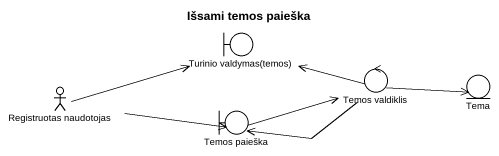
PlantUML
@startuml
title Išsami temos paieška
boundary "Turinio valdymas(temos)" as Turinio_valdymas_temos
control "Temos valdiklis" as Temos_valdiklis
entity Tema
actor "Registruotas naudotojas" as Registruotas_naudotojas
boundary "Temos paieška" as Temos_paieška
Temos_valdiklis -left-> Turinio_valdymas_temos
Temos_valdiklis -right-> Tema
Temos_valdiklis -left-> Temos_paieška
Registruotas_naudotojas -right-> Turinio_valdymas_temos
Registruotas_naudotojas -right-> Temos_paieška
Temos_paieška -right-> Temos_valdiklis
@enduml
